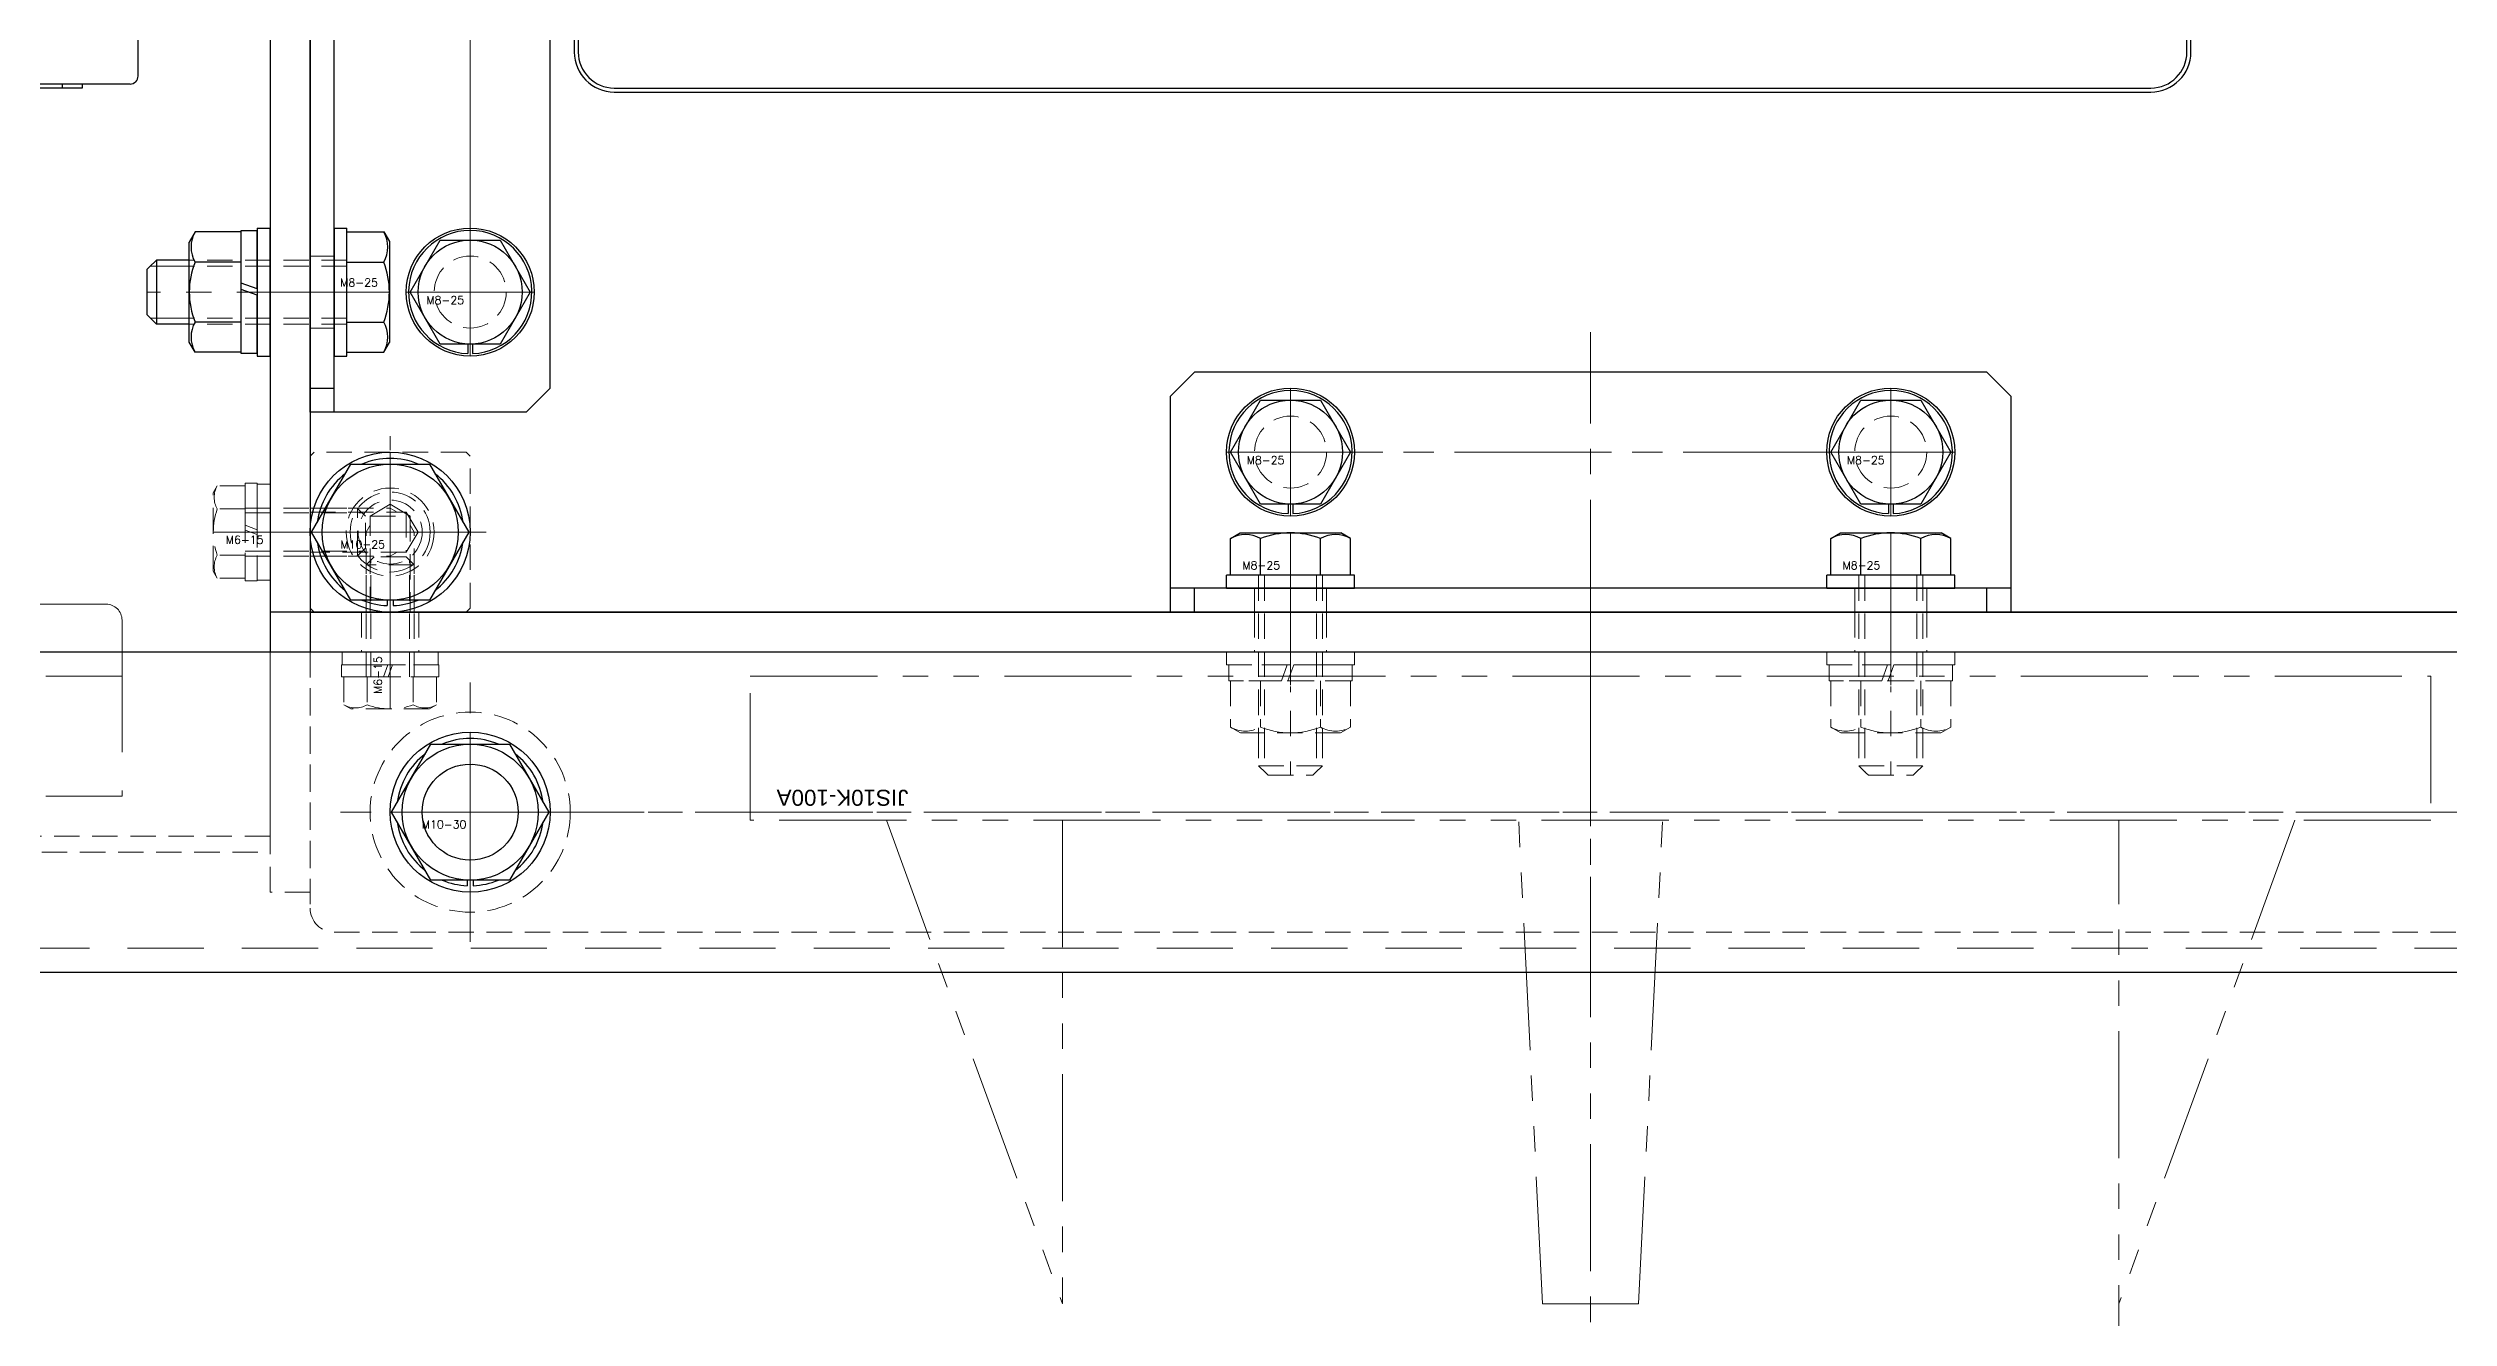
# Model space of a CAD drawing. Header units: millimetres. Extents: x 0 to 70370, y 0 to 11543.
# Drawn here: x 36153.6 to 36453.6, y 5245 to 5403.7 of the extents above; entities that cross this region are included whole.
import ezdxf

# ---------------------------------------------------------------- set-up
doc = ezdxf.new("R2010")
doc.units = ezdxf.units.MM
for name, pattern in [('CENTER2', [28.575, 19.05, -3.175, 3.175, -3.175]), ('HIDDEN2', [4.7625, 3.175, -1.5875]), ('PHANTOM2', [31.75, 15.875, -3.175, 3.175, -3.175, 3.175, -3.175])]:
    doc.linetypes.add(name, pattern=pattern)
for name, color, linetype, lineweight in [('01_外形線', 7, 'Continuous', 25), ('02_細線', 5, 'Continuous', 13), ('03_かくれ線', 6, 'HIDDEN2', 13), ('04_中心線', 1, 'CENTER2', 9), ('05_仮想線', 2, 'PHANTOM2', 13)]:
    doc.layers.add(name, color=color, linetype=linetype, lineweight=lineweight)
doc.styles.add('KSS_TXT', font='txt.shx', dxfattribs={"bigfont": 'extfont2.shx'})
doc.styles.get("Standard").update_dxf_attribs({"font": 'arial.ttf'})

# ---------------------------------------------------------------- blocks, each defined once
blk = doc.blocks.new('*U2983')
at = {"layer": '04_中心線', "color": 0, "linetype": 'CENTER2', "transparency": 16777216}
for p, q in [((0, 1.2), (0, 9.5)), ((-9.5, 0), (-1.2, 0)), ((1.2, 0), (9.5, 0)), ((0, -9.5), (0, -1.2))]:
    blk.add_line(p, q, dxfattribs=at)
at = {"layer": '04_中心線', "color": 0, "linetype": 'Continuous', "transparency": 16777216}
for p, q in [((-0.6, 0), (0.6, 0)), ((0, -0.6), (0, 0.6))]:
    blk.add_line(p, q, dxfattribs=at)
blk = doc.blocks.new('GM-SHYF-RH 0.4kW、1／160、＊＊V、60Hza')
at = {"layer": '01_外形線'}
for p, q in [((-176.5, -108), (-176.5, -79.5)), ((-177.5, -109), (-248.5, -109)), ((-183.5, -109.5), (-191.5, -109.5)), ((-186, -109), (-186, -109.5)), ((-183.5, -109), (-183.5, -109.5))]:
    blk.add_line(p, q, dxfattribs=at)
blk.add_arc((-177.5, -108), 1, 270, 0, dxfattribs=at)

msp = doc.modelspace()

# ---------------------------------------------------------------- linework, layer by layer
at = {"layer": '01_外形線'}
for p, q in [((36420.846, 5403.179), (36420.846, 5583.179)), ((36421.346, 5403.179), (36421.346, 5583.179)), ((36181.346, 5432.679), (36181.346, 5328.179)), ((36181.346, 5432.679), (36181.346, 5328.179)), ((36186.346, 5358.179), (36186.346, 5432.679)), ((36186.346, 5432.679), (36186.346, 5328.179)), ((36186.346, 5432.679), (36186.346, 5333.179)), ((36189.346, 5358.179), (36189.346, 5432.679)), ((36216.346, 5361.179), (36216.346, 5432.332)), ((36219.346, 5432.279), (36219.346, 5403.179)), ((36219.846, 5432.27), (36219.846, 5403.179)), ((36224.346, 5398.679), (36416.346, 5398.679)), ((36224.346, 5398.179), (36416.346, 5398.179)), ((36171.971, 5380.685), (36171.246, 5379.429)), ((36171.246, 5366.929), (36171.246, 5379.429)), ((36177.746, 5380.685), (36171.971, 5380.685)), ((36177.746, 5374.307), (36177.746, 5380.879)), ((36177.746, 5380.879), (36179.746, 5380.879)), ((36177.746, 5365.674), (36177.746, 5380.685)), ((36179.746, 5381.179), (36179.746, 5365.179)), ((36179.746, 5381.179), (36181.346, 5381.179)), ((36179.746, 5373.579), (36179.746, 5380.879)), ((36181.346, 5365.179), (36181.346, 5381.179)), ((36189.346, 5381.179), (36189.346, 5365.179)), ((36189.346, 5381.179), (36190.946, 5381.179)), ((36190.946, 5365.179), (36190.946, 5381.179)), ((36190.946, 5365.674), (36190.946, 5380.685)), ((36190.946, 5380.685), (36195.55, 5380.685)), ((36195.55, 5380.685), (36196.246, 5379.479)), ((36196.246, 5379.479), (36196.246, 5366.879)), ((36198.84, 5373.179), (36202.593, 5379.679)), ((36202.593, 5379.679), (36210.099, 5379.679)), ((36210.099, 5379.679), (36213.852, 5373.179)), ((36166.246, 5376.279), (36165.946, 5375.979)), ((36167.146, 5377.179), (36166.246, 5376.279)), ((36167.146, 5377.179), (36167.146, 5369.179)), ((36171.246, 5377.179), (36167.146, 5377.179)), ((36177.746, 5376.932), (36171.971, 5376.932)), ((36190.946, 5376.932), (36195.55, 5376.932)), ((36165.946, 5375.979), (36165.946, 5370.379)), ((36179.746, 5373.579), (36177.746, 5374.307)), ((36177.746, 5365.479), (36177.746, 5373.507)), ((36179.746, 5372.779), (36177.746, 5373.507)), ((36202.593, 5366.679), (36198.84, 5373.179)), ((36213.852, 5373.179), (36210.099, 5366.679)), ((36166.246, 5370.079), (36165.946, 5370.379)), ((36167.146, 5369.179), (36166.246, 5370.079)), ((36179.746, 5365.479), (36179.746, 5372.779)), ((36171.246, 5369.179), (36167.146, 5369.179)), ((36177.746, 5369.427), (36171.971, 5369.427)), ((36190.946, 5369.427), (36195.55, 5369.427)), ((36171.971, 5365.674), (36171.246, 5366.929)), ((36177.746, 5365.674), (36171.971, 5365.674)), ((36179.746, 5365.479), (36177.746, 5365.479)), ((36179.746, 5365.179), (36181.346, 5365.179)), ((36189.346, 5365.179), (36190.946, 5365.179)), ((36190.946, 5365.674), (36195.55, 5365.674)), ((36195.55, 5365.674), (36196.246, 5366.879)), ((36210.099, 5366.679), (36202.593, 5366.679)), ((36206.046, 5366.679), (36206.046, 5365.485)), ((36206.646, 5366.679), (36206.646, 5365.485)), ((36186.346, 5361.179), (36189.346, 5361.179)), ((36216.346, 5361.179), (36213.346, 5358.179)), ((36296.846, 5363.179), (36293.846, 5360.179)), ((36395.846, 5363.179), (36296.846, 5363.179)), ((36395.846, 5363.179), (36398.846, 5360.179)), ((36213.346, 5358.179), (36186.346, 5358.179)), ((36293.846, 5333.179), (36293.846, 5360.179)), ((36301.34, 5353.179), (36305.093, 5359.679)), ((36305.093, 5359.679), (36312.599, 5359.679)), ((36312.599, 5359.679), (36316.351, 5353.179)), ((36376.34, 5353.179), (36380.093, 5359.679)), ((36380.093, 5359.679), (36387.599, 5359.679)), ((36387.599, 5359.679), (36391.351, 5353.179)), ((36398.846, 5360.179), (36398.846, 5333.179)), ((36305.093, 5346.679), (36301.34, 5353.179)), ((36316.351, 5353.179), (36312.599, 5346.679)), ((36380.093, 5346.679), (36376.34, 5353.179)), ((36391.351, 5353.179), (36387.599, 5346.679)), ((36186.531, 5343.179), (36191.438, 5351.679)), ((36191.438, 5351.679), (36201.253, 5351.679)), ((36201.253, 5351.679), (36206.161, 5343.179)), ((36312.599, 5346.679), (36305.093, 5346.679)), ((36308.546, 5346.679), (36308.546, 5345.485)), ((36309.146, 5346.679), (36309.146, 5345.485)), ((36387.599, 5346.679), (36380.093, 5346.679)), ((36383.546, 5346.679), (36383.546, 5345.485)), ((36384.146, 5346.679), (36384.146, 5345.485)), ((36191.438, 5334.679), (36186.531, 5343.179)), ((36206.161, 5343.179), (36201.253, 5334.679)), ((36301.34, 5342.383), (36302.546, 5343.079)), ((36302.546, 5343.079), (36315.146, 5343.079)), ((36316.351, 5342.383), (36315.146, 5343.079)), ((36376.34, 5342.383), (36377.546, 5343.079)), ((36377.546, 5343.079), (36390.146, 5343.079)), ((36391.351, 5342.383), (36390.146, 5343.079)), ((36301.34, 5337.779), (36301.34, 5342.383)), ((36305.093, 5337.779), (36305.093, 5342.383)), ((36312.599, 5337.779), (36312.599, 5342.383)), ((36316.351, 5337.779), (36316.351, 5342.383)), ((36376.34, 5337.779), (36376.34, 5342.383)), ((36380.093, 5337.779), (36380.093, 5342.383)), ((36387.599, 5337.779), (36387.599, 5342.383)), ((36391.351, 5337.779), (36391.351, 5342.383)), ((36316.846, 5337.779), (36300.846, 5337.779)), ((36300.846, 5336.179), (36300.846, 5337.779)), ((36316.351, 5337.779), (36301.34, 5337.779)), ((36316.846, 5336.179), (36316.846, 5337.779)), ((36391.846, 5337.779), (36375.846, 5337.779)), ((36375.846, 5336.179), (36375.846, 5337.779)), ((36391.351, 5337.779), (36376.34, 5337.779)), ((36391.846, 5336.179), (36391.846, 5337.779)), ((36201.253, 5334.679), (36191.438, 5334.679)), ((36195.971, 5334.679), (36195.971, 5333.987)), ((36196.721, 5334.679), (36196.721, 5333.987)), ((36398.846, 5336.179), (36293.846, 5336.179)), ((36296.846, 5333.179), (36296.846, 5336.179)), ((36300.846, 5336.179), (36316.846, 5336.179)), ((36375.846, 5336.179), (36391.846, 5336.179)), ((36395.846, 5333.179), (36395.846, 5336.179)), ((36186.346, 5333.179), (36181.346, 5333.179)), ((36186.346, 5333.179), (36506.346, 5333.179)), ((36398.846, 5333.179), (36293.846, 5333.179)), ((36196.531, 5308.179), (36201.438, 5316.679)), ((36201.438, 5316.679), (36211.253, 5316.679)), ((36211.253, 5316.679), (36216.161, 5308.179)), ((36201.438, 5299.679), (36196.531, 5308.179)), ((36216.161, 5308.179), (36211.253, 5299.679)), ((36211.253, 5299.679), (36201.438, 5299.679)), ((36205.971, 5299.679), (36205.971, 5298.987)), ((36206.721, 5299.679), (36206.721, 5298.987))]:
    msp.add_line(p, q, dxfattribs=at)
msp.add_lwpolyline([(36506.346, 5325.179), (36506.346, 5333.179), (36186.346, 5333.179), (36186.346, 5328.179)], dxfattribs=at)
msp.add_lwpolyline([(36501.346, 5328.179), (35711.346, 5328.179), (35706.346, 5323.179), (35706.346, 5288.179), (36506.346, 5288.179), (36506.346, 5323.179)], close=True, dxfattribs=at)
for centre, radius in [((36206.346, 5373.179), 8), ((36206.346, 5373.179), 6.5), ((36308.846, 5353.179), 8), ((36383.846, 5353.179), 8), ((36308.846, 5353.179), 6.5), ((36383.846, 5353.179), 6.5), ((36196.346, 5343.179), 10), ((36196.346, 5343.179), 8.5), ((36206.346, 5308.179), 10), ((36206.346, 5308.179), 8.5), ((36206.346, 5308.179), 6)]:
    msp.add_circle(centre, radius, dxfattribs=at)
for centre, radius, start, end in [((36224.346, 5403.179), 5, 180, 270), ((36224.346, 5403.179), 4.5, 180, 270), ((36416.346, 5403.179), 5, 270, 0), ((36416.346, 5403.179), 4.5, 270, 0), ((36175.221, 5378.809), 3.753, 150.00001, 209.99999), ((36192.3, 5378.809), 3.753, 330.00001, 29.99999), ((36206.346, 5373.179), 7.7, 272.23287, 267.76713), ((36181.323, 5373.179), 10.077, 158.13461, 201.86539), ((36185.781, 5373.179), 10.465, 338.98558, 21.01442), ((36175.221, 5367.55), 3.753, 150.00001, 209.99999), ((36192.3, 5367.55), 3.753, 330.00001, 29.99999), ((36308.846, 5353.179), 7.7, 272.23287, 267.76713), ((36383.846, 5353.179), 7.7, 272.23287, 267.76713), ((36196.346, 5343.179), 9.2, 67.50502, 112.49498), ((36196.346, 5343.179), 9.2, 127.50502, 172.49498), ((36196.346, 5343.179), 9.2, 7.50502, 52.49498), ((36308.846, 5332.614), 10.465, 68.98558, 111.01442), ((36383.846, 5332.614), 10.465, 68.98558, 111.01442), ((36196.346, 5343.179), 9.2, 187.50502, 232.49498), ((36196.346, 5343.179), 9.2, 307.50502, 352.49498), ((36303.217, 5339.133), 3.753, 60.00001, 119.99999), ((36314.475, 5339.133), 3.753, 60.00001, 119.99999), ((36378.217, 5339.133), 3.753, 60.00001, 119.99999), ((36389.475, 5339.133), 3.753, 60.00001, 119.99999), ((36196.346, 5343.179), 9.2, 247.50502, 267.66393), ((36196.346, 5343.179), 9.2, 272.33607, 292.49498), ((36206.346, 5308.179), 9.2, 67.50502, 112.49498), ((36206.346, 5308.179), 9.2, 127.50502, 172.49498), ((36206.346, 5308.179), 9.2, 7.50502, 52.49498), ((36206.346, 5308.179), 9.2, 187.50502, 232.49498), ((36206.346, 5308.179), 9.2, 307.50502, 352.49498), ((36206.346, 5308.179), 9.2, 247.50502, 267.66393), ((36206.346, 5308.179), 9.2, 272.33607, 292.49498)]:
    msp.add_arc(centre, radius, start, end, dxfattribs=at)
at = {"layer": '02_細線'}
for p, q in [((36171.246, 5376.429), (36166.396, 5376.429)), ((36171.246, 5369.929), (36166.396, 5369.929))]:
    msp.add_line(p, q, dxfattribs=at)
at = {"layer": '03_かくれ線'}
for p, q in [((36206.346, 5380.679), (36206.346, 5365.679)), ((36190.946, 5377.179), (36171.246, 5377.179)), ((36190.946, 5376.429), (36171.246, 5376.429)), ((36186.346, 5377.679), (36189.346, 5377.679)), ((36190.946, 5369.929), (36171.246, 5369.929)), ((36190.946, 5369.179), (36171.246, 5369.179)), ((36186.346, 5368.679), (36189.346, 5368.679)), ((36308.846, 5360.679), (36308.846, 5345.679)), ((36383.846, 5360.679), (36383.846, 5345.679)), ((36186.346, 5352.679), (36186.846, 5353.179)), ((36186.346, 5352.679), (36186.346, 5333.679)), ((36205.846, 5353.179), (36186.846, 5353.179)), ((36206.346, 5352.679), (36205.846, 5353.179)), ((36206.346, 5333.679), (36206.346, 5352.679)), ((36178.246, 5344.025), (36178.246, 5349.279)), ((36178.246, 5349.279), (36179.746, 5349.279)), ((36179.746, 5343.479), (36179.746, 5349.279)), ((36179.746, 5349.179), (36179.746, 5337.179)), ((36179.746, 5349.179), (36181.346, 5349.179)), ((36181.346, 5349.179), (36181.346, 5337.179)), ((36174.75, 5348.953), (36174.246, 5348.079)), ((36174.246, 5338.279), (36174.246, 5348.079)), ((36178.246, 5348.953), (36174.75, 5348.953)), ((36178.246, 5346.066), (36174.75, 5346.066)), ((36178.246, 5337.406), (36178.246, 5348.953)), ((36178.246, 5346.179), (36192.246, 5346.179)), ((36186.346, 5346.179), (36196.346, 5346.179)), ((36192.246, 5340.179), (36192.246, 5346.179)), ((36192.246, 5346.179), (36192.446, 5345.979)), ((36193.846, 5345.179), (36196.346, 5346.681)), ((36196.346, 5346.681), (36198.846, 5345.179)), ((36196.346, 5340.179), (36196.346, 5346.179)), ((36197.212, 5345.679), (36196.346, 5346.179)), ((36178.246, 5345.579), (36192.446, 5345.579)), ((36179.746, 5343.479), (36178.246, 5344.025)), ((36178.246, 5337.079), (36178.246, 5343.425)), ((36179.746, 5342.879), (36178.246, 5343.425)), ((36186.346, 5345.679), (36198.346, 5345.679)), ((36192.446, 5345.979), (36193.246, 5345.179)), ((36192.846, 5345.579), (36192.446, 5345.579)), ((36193.246, 5341.179), (36193.246, 5345.179)), ((36193.846, 5344.045), (36193.346, 5343.179)), ((36193.346, 5333.179), (36193.346, 5343.179)), ((36199.346, 5343.179), (36193.346, 5343.179)), ((36193.846, 5333.179), (36193.846, 5345.179)), ((36193.846, 5345.179), (36198.846, 5345.179)), ((36198.346, 5345.679), (36199.848, 5343.179)), ((36198.346, 5345.679), (36198.346, 5340.679)), ((36199.848, 5343.179), (36198.346, 5340.679)), ((36198.846, 5345.179), (36198.846, 5333.179)), ((36198.846, 5344.045), (36199.346, 5343.179)), ((36199.346, 5333.179), (36199.346, 5343.179)), ((36178.246, 5340.293), (36174.75, 5340.293)), ((36178.246, 5340.779), (36192.446, 5340.779)), ((36178.246, 5340.179), (36192.246, 5340.179)), ((36179.746, 5337.079), (36179.746, 5342.879)), ((36198.346, 5340.679), (36186.346, 5340.679)), ((36186.346, 5340.179), (36196.346, 5340.179)), ((36192.246, 5340.179), (36192.446, 5340.379)), ((36192.446, 5340.379), (36193.246, 5341.179)), ((36192.846, 5340.779), (36192.446, 5340.779)), ((36193.546, 5339.279), (36194.346, 5340.079)), ((36198.346, 5340.079), (36194.346, 5340.079)), ((36197.212, 5340.679), (36196.346, 5340.179)), ((36199.146, 5339.279), (36198.346, 5340.079)), ((36174.75, 5337.406), (36174.246, 5338.279)), ((36178.246, 5337.406), (36174.75, 5337.406)), ((36179.746, 5337.079), (36178.246, 5337.079)), ((36179.746, 5337.179), (36181.346, 5337.179)), ((36193.346, 5339.079), (36193.546, 5339.279)), ((36199.346, 5339.079), (36193.346, 5339.079)), ((36193.346, 5325.079), (36193.346, 5339.079)), ((36193.946, 5339.679), (36193.946, 5339.279)), ((36193.946, 5325.079), (36193.946, 5339.279)), ((36196.346, 5338.179), (36196.346, 5323.179)), ((36198.746, 5339.679), (36198.746, 5339.279)), ((36198.746, 5325.079), (36198.746, 5339.279)), ((36199.346, 5339.079), (36199.146, 5339.279)), ((36199.346, 5325.079), (36199.346, 5339.079)), ((36304.846, 5337.779), (36304.846, 5318.079)), ((36305.596, 5337.779), (36305.596, 5318.079)), ((36308.846, 5338.179), (36308.846, 5323.179)), ((36312.096, 5337.779), (36312.096, 5318.079)), ((36312.846, 5337.779), (36312.846, 5318.079)), ((36346.346, 5338.179), (36346.346, 5288.179)), ((36379.846, 5337.779), (36379.846, 5318.079)), ((36380.596, 5337.779), (36380.596, 5318.079)), ((36383.846, 5338.179), (36383.846, 5323.179)), ((36387.096, 5337.779), (36387.096, 5318.079)), ((36387.846, 5337.779), (36387.846, 5318.079)), ((36304.346, 5333.179), (36304.346, 5336.179)), ((36313.346, 5333.179), (36313.346, 5336.179)), ((36379.346, 5333.179), (36379.346, 5336.179)), ((36388.346, 5333.179), (36388.346, 5336.179)), ((36186.346, 5333.679), (36186.846, 5333.179)), ((36506.346, 5333.179), (36186.346, 5333.179)), ((36186.346, 5333.179), (36186.346, 5296.179)), ((36205.846, 5333.179), (36186.846, 5333.179)), ((36192.746, 5333.179), (36192.746, 5328.179)), ((36199.946, 5333.179), (36199.946, 5328.179)), ((36206.346, 5333.679), (36205.846, 5333.179)), ((36304.346, 5333.179), (36304.346, 5328.179)), ((36313.346, 5333.179), (36313.346, 5328.179)), ((36379.346, 5333.179), (36379.346, 5328.179)), ((36388.346, 5333.179), (36388.346, 5328.179)), ((36506.346, 5328.179), (36186.346, 5328.179)), ((36190.346, 5326.579), (36190.346, 5328.179)), ((36190.346, 5328.179), (36202.346, 5328.179)), ((36202.346, 5326.579), (36202.346, 5328.179)), ((36316.846, 5328.179), (36300.846, 5328.179)), ((36300.846, 5326.579), (36300.846, 5328.179)), ((36316.846, 5326.579), (36316.846, 5328.179)), ((36391.846, 5328.179), (36375.846, 5328.179)), ((36375.846, 5326.579), (36375.846, 5328.179)), ((36391.846, 5326.579), (36391.846, 5328.179)), ((36196.046, 5326.579), (36190.246, 5326.579)), ((36190.246, 5325.079), (36190.246, 5326.579)), ((36195.5, 5325.079), (36190.246, 5325.079)), ((36190.346, 5326.579), (36202.346, 5326.579)), ((36190.572, 5325.079), (36190.572, 5321.584)), ((36202.119, 5325.079), (36190.572, 5325.079)), ((36193.459, 5325.079), (36193.459, 5321.584)), ((36196.046, 5326.579), (36195.5, 5325.079)), ((36196.646, 5326.579), (36196.1, 5325.079)), ((36202.446, 5325.079), (36196.1, 5325.079)), ((36202.446, 5326.579), (36196.646, 5326.579)), ((36199.233, 5325.079), (36199.233, 5321.584)), ((36202.119, 5325.079), (36202.119, 5321.584)), ((36202.446, 5326.579), (36202.446, 5325.079)), ((36300.846, 5326.579), (36316.846, 5326.579)), ((36308.446, 5326.579), (36301.146, 5326.579)), ((36301.146, 5324.579), (36301.146, 5326.579)), ((36308.446, 5326.579), (36307.718, 5324.579)), ((36309.246, 5326.579), (36308.518, 5324.579)), ((36316.546, 5326.579), (36309.246, 5326.579)), ((36316.546, 5326.579), (36316.546, 5324.579)), ((36375.846, 5326.579), (36391.846, 5326.579)), ((36383.446, 5326.579), (36376.146, 5326.579)), ((36376.146, 5324.579), (36376.146, 5326.579)), ((36383.446, 5326.579), (36382.718, 5324.579)), ((36384.246, 5326.579), (36383.518, 5324.579)), ((36391.546, 5326.579), (36384.246, 5326.579)), ((36391.546, 5326.579), (36391.546, 5324.579)), ((36307.718, 5324.579), (36301.146, 5324.579)), ((36316.351, 5324.579), (36301.34, 5324.579)), ((36301.34, 5324.579), (36301.34, 5318.804)), ((36305.093, 5324.579), (36305.093, 5318.804)), ((36316.546, 5324.579), (36308.518, 5324.579)), ((36312.599, 5324.579), (36312.599, 5318.804)), ((36316.351, 5324.579), (36316.351, 5318.804)), ((36382.718, 5324.579), (36376.146, 5324.579)), ((36391.351, 5324.579), (36376.34, 5324.579)), ((36376.34, 5324.579), (36376.34, 5318.804)), ((36380.093, 5324.579), (36380.093, 5318.804)), ((36391.546, 5324.579), (36383.518, 5324.579)), ((36387.599, 5324.579), (36387.599, 5318.804)), ((36391.351, 5324.579), (36391.351, 5318.804)), ((36190.572, 5321.584), (36191.446, 5321.079)), ((36201.246, 5321.079), (36191.446, 5321.079)), ((36202.119, 5321.584), (36201.246, 5321.079)), ((36206.346, 5298.179), (36206.346, 5318.179)), ((36301.34, 5318.804), (36302.596, 5318.079)), ((36315.096, 5318.079), (36302.596, 5318.079)), ((36304.846, 5318.079), (36304.846, 5313.979)), ((36305.596, 5318.079), (36305.596, 5313.229)), ((36312.096, 5318.079), (36312.096, 5313.229)), ((36312.846, 5318.079), (36312.846, 5313.979)), ((36316.351, 5318.804), (36315.096, 5318.079)), ((36376.34, 5318.804), (36377.596, 5318.079)), ((36390.096, 5318.079), (36377.596, 5318.079)), ((36379.846, 5318.079), (36379.846, 5313.979)), ((36380.596, 5318.079), (36380.596, 5313.229)), ((36387.096, 5318.079), (36387.096, 5313.229)), ((36387.846, 5318.079), (36387.846, 5313.979)), ((36391.351, 5318.804), (36390.096, 5318.079)), ((36304.846, 5313.979), (36312.846, 5313.979)), ((36304.846, 5313.979), (36305.746, 5313.079)), ((36305.746, 5313.079), (36306.046, 5312.779)), ((36311.946, 5313.079), (36311.646, 5312.779)), ((36312.846, 5313.979), (36311.946, 5313.079)), ((36379.846, 5313.979), (36387.846, 5313.979)), ((36379.846, 5313.979), (36380.746, 5313.079)), ((36380.746, 5313.079), (36381.046, 5312.779)), ((36386.946, 5313.079), (36386.646, 5312.779)), ((36387.846, 5313.979), (36386.946, 5313.079)), ((36306.046, 5312.779), (36311.646, 5312.779)), ((36381.046, 5312.779), (36386.646, 5312.779)), ((36196.346, 5308.179), (36496.346, 5308.179)), ((36189.346, 5293.179), (36503.346, 5293.179))]:
    msp.add_line(p, q, dxfattribs=at)
at = {"layer": '03_かくれ線', "ltscale": 3, "transparency": 33554559}
for p, q in [((36160.845, 5334.179), (36082.846, 5334.179)), ((36162.846, 5325.179), (36162.846, 5332.179)), ((36162.846, 5325.179), (36082.846, 5325.179)), ((36162.846, 5325.179), (36162.846, 5310.179)), ((36162.846, 5310.179), (36082.846, 5310.179))]:
    msp.add_line(p, q, dxfattribs=at)
at = {"layer": '03_かくれ線', "ltscale": 3}
msp.add_line((35706.346, 5291.179), (36506.346, 5291.179), dxfattribs=at)
at = {"layer": '03_かくれ線'}
for points in [[(36181.346, 5328.179), (36181.346, 5305.179), (35786.346, 5305.179), (35786.346, 5328.179)], [(36186.346, 5328.179), (36186.346, 5298.179), (36181.346, 5298.179), (36181.346, 5328.179)]]:
    msp.add_lwpolyline(points, dxfattribs=at)
msp.add_lwpolyline([(35781.346, 5303.179), (36181.346, 5303.179), (36181.346, 5305.179), (35781.346, 5305.179)], close=True, dxfattribs=at)
for centre, radius in [((36206.346, 5373.179), 4.5), ((36206.346, 5373.179), 4.5), ((36308.846, 5353.179), 4.5), ((36308.846, 5353.179), 4.5), ((36383.846, 5353.179), 4.5), ((36383.846, 5353.179), 4.5), ((36196.346, 5343.179), 5.5), ((36196.346, 5343.179), 5), ((36196.346, 5343.179), 4), ((36206.346, 5308.179), 12.5), ((36206.346, 5308.179), 6), ((36206.346, 5308.179), 6)]:
    msp.add_circle(centre, radius, dxfattribs=at)
for centre, radius, start, end in [((36182.76, 5343.179), 8.514, 160.18087, 199.81913), ((36177.25, 5347.509), 2.887, 150.00001, 209.99999), ((36177.25, 5338.849), 2.887, 150.00001, 209.99999), ((36192.016, 5324.084), 2.887, 240.00001, 299.99999), ((36196.346, 5329.594), 8.514, 250.18087, 289.81913), ((36200.676, 5324.084), 2.887, 240.00001, 299.99999), ((36303.217, 5322.054), 3.753, 240.00001, 299.99999), ((36308.846, 5328.156), 10.077, 248.13461, 291.86539), ((36314.475, 5322.054), 3.753, 240.00001, 299.99999), ((36378.217, 5322.054), 3.753, 240.00001, 299.99999), ((36383.846, 5328.156), 10.077, 248.13461, 291.86539), ((36389.475, 5322.054), 3.753, 240.00001, 299.99999), ((36189.346, 5296.179), 3, 180, 270)]:
    msp.add_arc(centre, radius, start, end, dxfattribs=at)
at = {"layer": '03_かくれ線', "ltscale": 3, "transparency": 33554559}
msp.add_arc((36160.845, 5332.179), 2, 0, 90, dxfattribs=at)
at = {"layer": '04_中心線'}
for p, q in [((36206.346, 5455.679), (36206.346, 5365.679)), ((36206.346, 5367.579), (36206.346, 5453.779)), ((36206.346, 5381.179), (36206.346, 5365.179)), ((36206.346, 5367.579), (36206.346, 5378.779)), ((36196.246, 5373.179), (36165.946, 5373.179)), ((36178.846, 5373.179), (36188.846, 5373.179)), ((36181.346, 5373.179), (36194.346, 5373.179)), ((36198.346, 5373.179), (36214.346, 5373.179)), ((36198.846, 5373.179), (36213.846, 5373.179)), ((36211.946, 5373.179), (36200.746, 5373.179)), ((36346.346, 5328.179), (36346.346, 5368.179)), ((36308.846, 5361.179), (36308.846, 5345.179)), ((36383.846, 5361.179), (36383.846, 5345.179)), ((36308.846, 5345.679), (36308.846, 5360.679)), ((36308.846, 5347.579), (36308.846, 5358.779)), ((36308.846, 5347.579), (36308.846, 5358.779)), ((36383.846, 5345.679), (36383.846, 5360.679)), ((36383.846, 5347.579), (36383.846, 5358.779)), ((36383.846, 5347.579), (36383.846, 5358.779)), ((36196.346, 5331.179), (36196.346, 5355.179)), ((36196.346, 5353.179), (36196.346, 5333.179)), ((36300.746, 5353.179), (36391.946, 5353.179)), ((36300.846, 5353.179), (36316.846, 5353.179)), ((36301.346, 5353.179), (36391.346, 5353.179)), ((36375.846, 5353.179), (36391.846, 5353.179)), ((36196.346, 5351.054), (36196.346, 5335.304)), ((36196.346, 5330.679), (36196.346, 5348.179)), ((36196.346, 5330.679), (36196.346, 5348.179)), ((36193.246, 5343.179), (36174.246, 5343.179)), ((36208.346, 5343.179), (36184.346, 5343.179)), ((36186.346, 5343.179), (36206.346, 5343.179)), ((36204.221, 5343.179), (36188.471, 5343.179)), ((36308.846, 5343.079), (36308.846, 5312.779)), ((36383.846, 5343.079), (36383.846, 5312.779)), ((36196.346, 5340.079), (36196.346, 5321.079)), ((36308.846, 5328.179), (36308.846, 5341.179)), ((36383.846, 5328.179), (36383.846, 5341.179)), ((36206.346, 5291.979), (36206.346, 5324.379)), ((36206.346, 5318.179), (36206.346, 5298.179)), ((36222.546, 5308.179), (36190.146, 5308.179)), ((36196.346, 5308.179), (36216.346, 5308.179)), ((36206.346, 5308.179), (36486.346, 5308.179))]:
    msp.add_line(p, q, dxfattribs=at)
at = {"layer": '05_仮想線', "transparency": 33554559}
for points in [[(36346.346, 5330.179), (36346.346, 5228.179)], [(36241.346, 5325.179), (36451.346, 5325.179)], [(36241.346, 5307.179), (36241.346, 5325.179)], [(36451.346, 5325.179), (36451.346, 5307.179)], [(36451.346, 5307.179), (36241.346, 5307.179)], [(36258.346, 5307.179), (36280.346, 5246.735)], [(36280.346, 5307.179), (36280.346, 5233.179)], [(36340.346, 5246.735), (36337.346, 5307.179)], [(36352.346, 5246.735), (36355.346, 5307.179)], [(36434.346, 5307.179), (36412.346, 5246.735)], [(36412.346, 5233.179), (36412.346, 5307.179)], [(36352.346, 5246.735), (36340.346, 5246.735)]]:
    msp.add_lwpolyline(points, dxfattribs=at)

# ---------------------------------------------------------------- block references
msp.add_blockref('GM-SHYF-RH 0.4kW、1／160、＊＊V、60Hza', (36341.346, 5508.179))
at = {"layer": '04_中心線', "linetype": 'CENTER2'}
msp.add_blockref('*U2983', (36206.346, 5308.179), dxfattribs=at)

# ---------------------------------------------------------------- texts
at = {"layer": '03_かくれ線', "style": 'KSS_TXT'}
for s, p in [('M8-25', (36190.103, 5373.859)), ('M8-25', (36200.869, 5371.67)), ('M8-25', (36303.369, 5351.67)), ('M8-25', (36378.369, 5351.67)), ('M6-15', (36175.803, 5341.719)), ('M10-25', (36190.131, 5341.137)), ('M8-25', (36302.829, 5338.52)), ('M8-25', (36377.829, 5338.52)), ('M10-30', (36200.298, 5306.137))]:
    msp.add_text(s, height=1, dxfattribs=at).set_placement(p)
msp.add_text('M6-15', height=1, rotation=90, dxfattribs=at).set_placement((36195.319, 5322.941))
at = {"layer": '05_仮想線', "transparency": 33554559}
msp.add_text('JIS10K-100A', height=2, rotation=180, dxfattribs=at).set_placement((36261.098, 5310.978))

doc.saveas('drawing.dxf')
